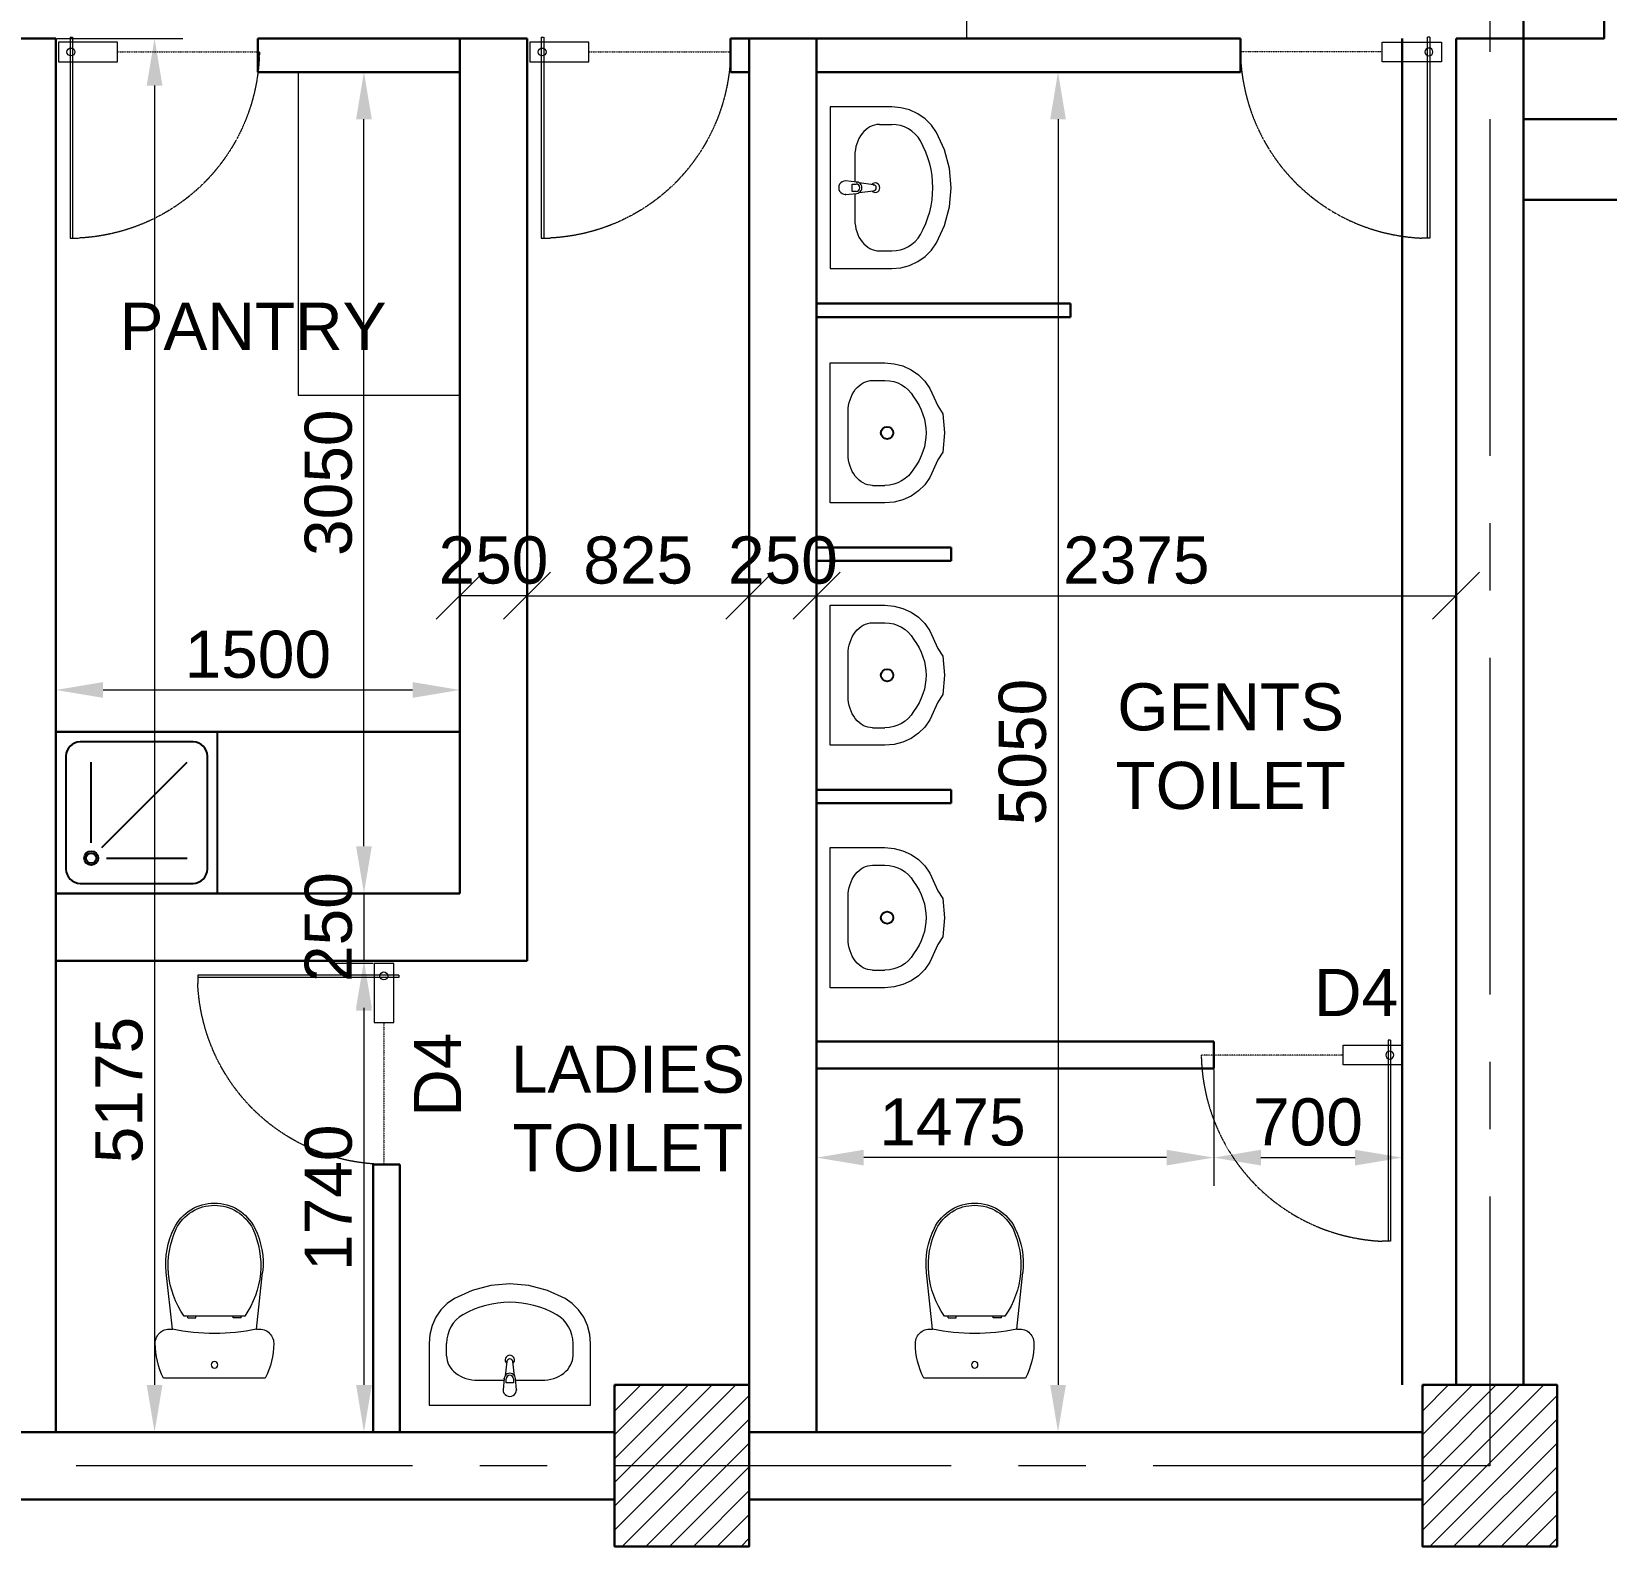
# Model space of a CAD drawing. Header units: millimetres. Extents: x 131588 to 161213, y -145881 to -124325.
# Drawn here: x 148494 to 154343, y -139201 to -133575 of the extents above; entities that cross this region are included whole.
import ezdxf

# ---------------------------------------------------------------- set-up
doc = ezdxf.new("R2010")
doc.units = ezdxf.units.MM
doc.header["$MEASUREMENT"] = 0
doc.linetypes.add('CENTER', pattern=[2, 1.25, -0.25, 0.25, -0.25])
doc.linetypes.add('DASHED2', pattern=[0.375, 0.25, -0.125])
doc.layers.get('0').update_dxf_attribs({"color": 255, "lineweight": 25})
for name, color, linetype, lineweight in [('AM_5', 3, 'Continuous', 15), ('CEN-1', 1, 'CENTER', 18), ('DIMENSION', 84, 'Continuous', 15), ('DIMLINE', 10, 'Continuous', 18), ('GLASS', 145, 'Continuous', 5), ('MAIN', 3, 'Continuous', 30), ('MAIN-4', 6, 'Continuous', 30), ('SEC', 253, 'Continuous', 15), ('TEXT-1', 7, 'Continuous', 20)]:
    doc.layers.add(name, color=color, linetype=linetype, lineweight=lineweight)
doc.layers.add('ceco.net 360', color=7, linetype='Continuous')
doc.layers.add('ceco.net 367', color=7, linetype='Continuous')
doc.styles.get("Standard").update_dxf_attribs({"font": ''})
doc.styles.get('Standard').set_extended_font_data('Arial')
doc.dimstyles.new('DIM-50', dxfattribs={"dimscale": 50, "dimtxt": 2.5, "dimasz": 2.5, "dimexe": 1.5, "dimexo": 0.05, "dimgap": 0.6, "dimtad": 1, "dimzin": 9, "dimdsep": 46, "dimtxsty": 'Standard', "dimcen": 0, "dimclrd": 32, "dimclre": 32, "dimadec": 0, "dimazin": 0, "dimtp": 0.1, "dimtm": 0.1, "dimtfac": 0.71, "dimtofl": 0, "dimtmove": 1, "dimatfit": 3, "dimfxl": 1, "dimtolj": 1, "dimtzin": 7, "dimlwd": -1, "dimlwe": -1, "dimarcsym": 1})
doc.dimstyles.new('DIM-50$0', dxfattribs={"dimscale": 50, "dimtxt": 2.5, "dimasz": 2.5, "dimexe": 1.5, "dimexo": 0.05, "dimgap": 0.6, "dimtad": 1, "dimzin": 9, "dimdsep": 46, "dimtxsty": 'Standard', "dimcen": 0, "dimclrd": 32, "dimclre": 32, "dimadec": 0, "dimazin": 0, "dimtp": 0.1, "dimtm": 0.1, "dimtfac": 0.71, "dimtofl": 0, "dimtmove": 1, "dimatfit": 3, "dimfxl": 1, "dimtolj": 1, "dimtzin": 7, "dimlwd": -1, "dimlwe": -1, "dimarcsym": 1})

# ---------------------------------------------------------------- blocks, each defined once
blk = doc.blocks.new('gd1')
at = {"layer": 'GLASS', "color": 4, "linetype": 'DASHED2', "ltscale": 0.001}
blk.add_line((345380.4, -498507.9), (345380.4, -497801.8), dxfattribs=at)
at = {"layer": 'GLASS'}
for p, q in [((345331.4, -498507.9), (345429.4, -498507.9)), ((345331.4, -498801.8), (345331.4, -498507.9)), ((345429.4, -498507.9), (345429.4, -498801.8)), ((345429.4, -498801.8), (345331.4, -498801.8))]:
    blk.add_line(p, q, dxfattribs=at)
at = {"layer": 'GLASS', "color": 4}
for p, q in [((344453.9, -498744), (344453.9, -498702.2)), ((345453.9, -498732), (344453.9, -498732)), ((345453.9, -498744), (345453.9, -498732.3)), ((345453.9, -498744), (344453.9, -498744))]:
    blk.add_line(p, q, dxfattribs=at)
at = {"layer": 'GLASS', "color": 4, "linetype": 'DASHED2'}
blk.add_ellipse((345430.5, -498780.7), major_axis=(-687, 717.8), ratio=0.969274, start_param=-0.727797, end_param=0.74268, dxfattribs=at)
at = {"layer": 'GLASS', "extrusion": (8.38188e-23, -2.79396e-23, -1)}
blk.add_ellipse((345379.9, -498739.7), major_axis=(-13.9, 13.9), ratio=1, start_param=6.283185307179586, end_param=12.56637061435917, dxfattribs=at)
blk = doc.blocks.new('*D460')
at = {"layer": 'Defpoints', "color": 0, "ltscale": 100, "transparency": 16777216}
for p in [(149625.5, -133726.1, 0), (149728.7, -133726.1), (149625.5, -136776.1)]:
    blk.add_point(p, dxfattribs=at)
at = {"layer": 'DIMLINE', "color": 32, "linetype": 'ByBlock', "ltscale": 100, "transparency": 16777216}
for p, q in [((149629, -133726.1), (149833.7, -133726.1)), ((149728.7, -136601.1), (149728.7, -133901.1)), ((149629, -136776.1), (149833.7, -136776.1))]:
    blk.add_line(p, q, dxfattribs=at)
at = {"layer": 'DIMLINE', "color": 32, "ltscale": 100, "transparency": 16777216}
for points in [[(149699.5, -133901.1), (149757.8, -133901.1), (149728.7, -133726.1)], [(149699.5, -136601.1), (149757.8, -136601.1), (149728.7, -136776.1)]]:
    blk.add_solid(points, dxfattribs=at)
at = {"layer": 'DIMLINE', "color": 0, "ltscale": 100, "transparency": 16777216, "insert": (149597.3, -135251.1), "char_height": 175, "attachment_point": 5, "rotation": 90}
blk.add_mtext('\\A1;3050', dxfattribs=at)
blk = doc.blocks.new('*D461')
at = {"layer": 'Defpoints', "color": 0, "ltscale": 100, "transparency": 16777216}
for p in [(148584.6, -136007.6), (150084.6, -136007.6), (150084.6, -136020.5)]:
    blk.add_point(p, dxfattribs=at)
at = {"layer": 'DIMLINE', "color": 32, "linetype": 'ByBlock', "ltscale": 100, "transparency": 16777216}
for p, q in [((148584.6, -136011.1), (148584.6, -136125.5)), ((148759.6, -136020.5), (149909.6, -136020.5)), ((150084.6, -136011.1), (150084.6, -136125.5))]:
    blk.add_line(p, q, dxfattribs=at)
at = {"layer": 'DIMLINE', "color": 32, "ltscale": 100, "transparency": 16777216}
for points in [[(148759.6, -135991.4), (148759.6, -136049.7), (148584.6, -136020.5)], [(149909.6, -135991.4), (149909.6, -136049.7), (150084.6, -136020.5)]]:
    blk.add_solid(points, dxfattribs=at)
at = {"layer": 'DIMLINE', "color": 0, "ltscale": 100, "transparency": 16777216, "insert": (149334.6, -135889.2), "char_height": 175, "attachment_point": 5}
blk.add_mtext('\\A1;1500', dxfattribs=at)
blk = doc.blocks.new('_Oblique')
at = {"color": 0, "linetype": 'ByBlock', "lineweight": -2}
blk.add_line((-0.5, -0.5), (0.5, 0.5), dxfattribs=at)
blk = doc.blocks.new('*D463')
at = {"layer": 'Defpoints', "color": 0, "ltscale": 100, "transparency": 16777216}
for p in [(150334.6, -135588.6), (151159.6, -135588.6), (151159.6, -135670.5)]:
    blk.add_point(p, dxfattribs=at)
at = {"layer": 'DIMLINE', "color": 32, "linetype": 'ByBlock', "ltscale": 100, "transparency": 16777216}
for p, q in [((150334.6, -135592.1), (150334.6, -135775.5)), ((151159.6, -135592.1), (151159.6, -135775.5)), ((150334.6, -135670.5), (151159.6, -135670.5))]:
    blk.add_line(p, q, dxfattribs=at)
at = {"layer": 'DIMLINE', "color": 32, "ltscale": 100, "transparency": 16777216, "xscale": 175, "yscale": 175, "zscale": 175, "rotation": 180}
blk.add_blockref('_Oblique', (150334.6, -135670.5), dxfattribs=at)
at = {"layer": 'DIMLINE', "color": 32, "ltscale": 100, "transparency": 16777216, "xscale": 175, "yscale": 175, "zscale": 175}
blk.add_blockref('_Oblique', (151159.6, -135670.5), dxfattribs=at)
at = {"layer": 'DIMLINE', "color": 0, "ltscale": 100, "transparency": 16777216, "insert": (150747.1, -135539.2), "char_height": 175, "attachment_point": 5}
blk.add_mtext('\\A1;825', dxfattribs=at)
blk = doc.blocks.new('*D464')
at = {"layer": 'Defpoints', "color": 0, "ltscale": 100, "transparency": 16777216}
for p in [(151159.6, -135588.6), (151409.6, -135655.7), (151409.6, -135670.5)]:
    blk.add_point(p, dxfattribs=at)
at = {"layer": 'DIMLINE', "color": 32, "linetype": 'ByBlock', "ltscale": 100, "transparency": 16777216}
for p, q in [((151159.6, -135592.1), (151159.6, -135775.5)), ((151159.6, -135670.5), (151409.6, -135670.5)), ((151409.6, -135659.2), (151409.6, -135775.5))]:
    blk.add_line(p, q, dxfattribs=at)
at = {"layer": 'DIMLINE', "color": 32, "ltscale": 100, "transparency": 16777216, "xscale": 175, "yscale": 175, "zscale": 175, "rotation": 180}
blk.add_blockref('_Oblique', (151159.6, -135670.5), dxfattribs=at)
at = {"layer": 'DIMLINE', "color": 32, "ltscale": 100, "transparency": 16777216, "xscale": 175, "yscale": 175, "zscale": 175}
blk.add_blockref('_Oblique', (151409.6, -135670.5), dxfattribs=at)
at = {"layer": 'DIMLINE', "color": 0, "ltscale": 100, "transparency": 16777216, "insert": (151284.6, -135539.2), "char_height": 175, "attachment_point": 5}
blk.add_mtext('\\A1;250', dxfattribs=at)
blk = doc.blocks.new('*D465')
at = {"layer": 'Defpoints', "color": 0, "ltscale": 100, "transparency": 16777216}
for p in [(151409.6, -135655.7), (153784.6, -135655.7), (153784.6, -135670.5)]:
    blk.add_point(p, dxfattribs=at)
at = {"layer": 'DIMLINE', "color": 32, "linetype": 'ByBlock', "ltscale": 100, "transparency": 16777216}
for p, q in [((151409.6, -135659.2), (151409.6, -135775.5)), ((151409.6, -135670.5), (153784.6, -135670.5)), ((153784.6, -135659.2), (153784.6, -135775.5))]:
    blk.add_line(p, q, dxfattribs=at)
at = {"layer": 'DIMLINE', "color": 32, "ltscale": 100, "transparency": 16777216, "xscale": 175, "yscale": 175, "zscale": 175, "rotation": 180}
blk.add_blockref('_Oblique', (151409.6, -135670.5), dxfattribs=at)
at = {"layer": 'DIMLINE', "color": 32, "ltscale": 100, "transparency": 16777216, "xscale": 175, "yscale": 175, "zscale": 175}
blk.add_blockref('_Oblique', (153784.6, -135670.5), dxfattribs=at)
at = {"layer": 'DIMLINE', "color": 0, "ltscale": 100, "transparency": 16777216, "insert": (152597.1, -135539.1), "char_height": 175, "attachment_point": 5}
blk.add_mtext('\\A1;2375', dxfattribs=at)
blk = doc.blocks.new('*D466')
at = {"layer": 'Defpoints', "color": 0, "ltscale": 100, "transparency": 16777216}
for p in [(150334.6, -135588.6), (150084.6, -135664.9), (150084.6, -135670.5)]:
    blk.add_point(p, dxfattribs=at)
at = {"layer": 'DIMLINE', "color": 32, "linetype": 'ByBlock', "ltscale": 100, "transparency": 16777216}
for p, q in [((150334.6, -135592.1), (150334.6, -135775.5)), ((150084.6, -135668.4), (150084.6, -135775.5)), ((150334.6, -135670.5), (150084.6, -135670.5))]:
    blk.add_line(p, q, dxfattribs=at)
at = {"layer": 'DIMLINE', "color": 32, "ltscale": 100, "transparency": 16777216, "xscale": 175, "yscale": 175, "zscale": 175, "rotation": 180}
blk.add_blockref('_Oblique', (150084.6, -135670.5), dxfattribs=at)
at = {"layer": 'DIMLINE', "color": 32, "ltscale": 100, "transparency": 16777216, "xscale": 175, "yscale": 175, "zscale": 175}
blk.add_blockref('_Oblique', (150334.6, -135670.5), dxfattribs=at)
at = {"layer": 'DIMLINE', "color": 0, "ltscale": 100, "transparency": 16777216, "insert": (150209.6, -135539.2), "char_height": 175, "attachment_point": 5}
blk.add_mtext('\\A1;250', dxfattribs=at)
blk = doc.blocks.new('*D467')
at = {"layer": 'Defpoints', "color": 0, "ltscale": 100, "transparency": 16777216}
for p in [(149625.5, -136776.1), (149728.7, -137026.1), (149766.3, -137026.1)]:
    blk.add_point(p, dxfattribs=at)
at = {"layer": 'DIMLINE', "color": 32, "linetype": 'ByBlock', "ltscale": 100, "transparency": 16777216}
for p, q in [((149728.7, -136601.1), (149728.7, -136426.1)), ((149629, -136776.1), (149833.7, -136776.1)), ((149728.7, -136776.1), (149728.7, -137026.1)), ((149762.8, -137026.1), (149623.7, -137026.1)), ((149728.7, -137201.1), (149728.7, -137376.1))]:
    blk.add_line(p, q, dxfattribs=at)
at = {"layer": 'DIMLINE', "color": 32, "ltscale": 100, "transparency": 16777216}
for points in [[(149699.5, -136601.1), (149757.8, -136601.1), (149728.7, -136776.1)], [(149699.5, -137201.1), (149757.8, -137201.1), (149728.7, -137026.1)]]:
    blk.add_solid(points, dxfattribs=at)
at = {"layer": 'DIMLINE', "color": 0, "ltscale": 100, "transparency": 16777216, "insert": (149597.3, -136901.1), "char_height": 175, "attachment_point": 5, "rotation": 90}
blk.add_mtext('\\A1;250', dxfattribs=at)
blk = doc.blocks.new('*D468')
at = {"layer": 'Defpoints', "color": 0, "ltscale": 100, "transparency": 16777216}
for p in [(149766.3, -137036.1, 0), (149728.7, -138776.1), (149766.3, -138776.1)]:
    blk.add_point(p, dxfattribs=at)
at = {"layer": 'DIMLINE', "color": 32, "linetype": 'ByBlock', "ltscale": 100, "transparency": 16777216}
for p, q in [((149762.8, -137036.1), (149623.7, -137036.1)), ((149728.7, -137211.1), (149728.7, -138601.1)), ((149762.8, -138776.1), (149623.7, -138776.1))]:
    blk.add_line(p, q, dxfattribs=at)
at = {"layer": 'DIMLINE', "color": 32, "ltscale": 100, "transparency": 16777216}
for points in [[(149699.5, -137211.1), (149757.8, -137211.1), (149728.7, -137036.1)], [(149699.5, -138601.1), (149757.8, -138601.1), (149728.7, -138776.1)]]:
    blk.add_solid(points, dxfattribs=at)
at = {"layer": 'DIMLINE', "color": 0, "ltscale": 100, "transparency": 16777216, "insert": (149597.3, -137906.1), "char_height": 175, "attachment_point": 5, "rotation": 90}
blk.add_mtext('\\A1;1740', dxfattribs=at)
blk = doc.blocks.new('*D469')
at = {"layer": 'Defpoints', "color": 0, "ltscale": 100, "transparency": 16777216}
for p in [(152286.7, -133726.1), (152306.3, -138776.1), (152452.2, -138776.1)]:
    blk.add_point(p, dxfattribs=at)
at = {"layer": 'DIMLINE', "color": 32, "linetype": 'ByBlock', "ltscale": 100, "transparency": 16777216}
for p, q in [((152290.2, -133726.1), (152411.3, -133726.1)), ((152306.3, -133901.1), (152306.3, -138601.1)), ((152448.7, -138776.1), (152201.3, -138776.1))]:
    blk.add_line(p, q, dxfattribs=at)
at = {"layer": 'DIMLINE', "color": 32, "ltscale": 100, "transparency": 16777216}
for points in [[(152277.2, -133901.1), (152335.5, -133901.1), (152306.3, -133726.1)], [(152277.2, -138601.1), (152335.5, -138601.1), (152306.3, -138776.1)]]:
    blk.add_solid(points, dxfattribs=at)
at = {"layer": 'DIMLINE', "color": 0, "ltscale": 100, "transparency": 16777216, "insert": (152175, -136251.1), "char_height": 175, "attachment_point": 5, "rotation": 90}
blk.add_mtext('\\A1;5050', dxfattribs=at)
blk = doc.blocks.new('*D486')
at = {"layer": 'Defpoints', "color": 0, "ltscale": 100, "transparency": 16777216}
for p in [(148584.6, -133601.1), (148584.6, -138776.1), (148951.1, -138776.1)]:
    blk.add_point(p, dxfattribs=at)
at = {"layer": 'DIMLINE', "color": 32, "linetype": 'ByBlock', "ltscale": 100, "transparency": 16777216}
for p, q in [((148588.1, -133601.1), (149056.1, -133601.1)), ((148951.1, -133776.1), (148951.1, -138601.1)), ((148588.1, -138776.1), (149056.1, -138776.1))]:
    blk.add_line(p, q, dxfattribs=at)
at = {"layer": 'DIMLINE', "color": 32, "ltscale": 100, "transparency": 16777216}
for points in [[(148921.9, -133776.1), (148980.3, -133776.1), (148951.1, -133601.1)], [(148921.9, -138601.1), (148980.3, -138601.1), (148951.1, -138776.1)]]:
    blk.add_solid(points, dxfattribs=at)
at = {"layer": 'DIMLINE', "color": 0, "ltscale": 100, "transparency": 16777216, "insert": (148819.7, -137506.2), "char_height": 175, "attachment_point": 5, "rotation": 90}
blk.add_mtext('\\A1;5175', dxfattribs=at)
blk = doc.blocks.new('*D507')
at = {"layer": 'Defpoints', "color": 0, "ltscale": 100, "transparency": 16777216}
for p in [(151409.6, -137426, 0), (152884.6, -137426.1), (151409.6, -137757)]:
    blk.add_point(p, dxfattribs=at)
at = {"layer": 'DIMLINE', "color": 32, "linetype": 'ByBlock', "ltscale": 100, "transparency": 16777216}
for p, q in [((151409.6, -137429.5), (151409.6, -137862)), ((152884.6, -137429.6), (152884.6, -137862)), ((152709.6, -137757), (151584.6, -137757))]:
    blk.add_line(p, q, dxfattribs=at)
at = {"layer": 'DIMLINE', "color": 32, "ltscale": 100, "transparency": 16777216}
for points in [[(151584.6, -137727.9), (151584.6, -137786.2), (151409.6, -137757)], [(152709.6, -137727.9), (152709.6, -137786.2), (152884.6, -137757)]]:
    blk.add_solid(points, dxfattribs=at)
at = {"layer": 'DIMLINE', "color": 0, "ltscale": 100, "transparency": 16777216, "insert": (151914.3, -137625.7), "char_height": 175, "attachment_point": 5}
blk.add_mtext('\\A1;1475', dxfattribs=at)
blk = doc.blocks.new('*D508')
at = {"layer": 'Defpoints', "color": 0, "ltscale": 100, "transparency": 16777216}
for p in [(152884.6, -137426.1), (153584.6, -137640.4), (153584.6, -137757)]:
    blk.add_point(p, dxfattribs=at)
at = {"layer": 'DIMLINE', "color": 32, "linetype": 'ByBlock', "ltscale": 100, "transparency": 16777216}
for p, q in [((152884.6, -137429.6), (152884.6, -137862)), ((153584.6, -137643.9), (153584.6, -137862)), ((153059.6, -137757), (153409.6, -137757))]:
    blk.add_line(p, q, dxfattribs=at)
at = {"layer": 'DIMLINE', "color": 32, "ltscale": 100, "transparency": 16777216}
for points in [[(153059.6, -137727.9), (153059.6, -137786.2), (152884.6, -137757)], [(153409.6, -137727.9), (153409.6, -137786.2), (153584.6, -137757)]]:
    blk.add_solid(points, dxfattribs=at)
at = {"layer": 'DIMLINE', "color": 0, "ltscale": 100, "transparency": 16777216, "insert": (153234.6, -137625.7), "char_height": 175, "attachment_point": 5}
blk.add_mtext('\\A1;700', dxfattribs=at)
blk = doc.blocks.new('*D585')
at = {"layer": 'AM_5', "color": 32, "linetype": 'ByBlock', "transparency": 16777216}
for p, q in [((151159.6, -132351.1), (151968.1, -132351.1)), ((151966.6, -132353.6), (151966.6, -133598.6)), ((151284.6, -133601.1), (151968.1, -133601.1))]:
    blk.add_line(p, q, dxfattribs=at)
at = {"layer": 'AM_5', "color": 32, "transparency": 16777216}
for points in [[(151966.1, -132353.6), (151967, -132353.6), (151966.6, -132351.1)], [(151966.1, -133598.6), (151967, -133598.6), (151966.6, -133601.1)]]:
    blk.add_solid(points, dxfattribs=at)
at = {"layer": 'Defpoints', "color": 0, "transparency": 16777216}
for p in [(151159.6, -132351.1), (151284.6, -133601.1), (151966.6, -133601.1)]:
    blk.add_point(p, dxfattribs=at)
at = {"layer": 'AM_5', "color": 0, "transparency": 16777216, "insert": (151964.7, -132976.1), "char_height": 2.5, "attachment_point": 5, "rotation": 90}
blk.add_mtext('\\A1;1250', dxfattribs=at)

msp = doc.modelspace()

# ---------------------------------------------------------------- hatches: boundary and pattern name
at = {"layer": 'SEC', "ltscale": 100}
h = msp.add_hatch(dxfattribs=at)
h.set_pattern_fill('ANSI31', color=8, scale=500)
h.set_pattern_definition([(45, (83442.82, -119736.33), (-44.194174, 44.194174), [])])
h.paths.add_polyline_path([(150659.578, -138601.052), (151159.578, -138601.052), (151159.578, -139201.052), (150659.578, -139201.052)])
h = msp.add_hatch(dxfattribs=at)
h.set_pattern_fill('ANSI31', color=8, scale=500)
h.set_pattern_definition([(45, (86442.82, -119736.33), (-44.194174, 44.194174), [])])
h.paths.add_polyline_path([(153659.578, -138601.052), (154159.578, -138601.052), (154159.578, -139201.052), (153659.578, -139201.052)])

# ---------------------------------------------------------------- linework, layer by layer
at = {"layer": 'ceco.net 360', "linetype": 'Continuous'}
for centre in [(151671.64, -135066.045, 0), (151671.64, -135966.045, 0), (151671.64, -135966.045, 0), (151671.64, -136866.045, 0)]:
    msp.add_circle(centre, 22.79, dxfattribs=at)
at = {"layer": 'ceco.net 367', "linetype": 'Continuous'}
for p, q in [((149184.578, -136176.052), (148584.578, -136176.052)), ((148584.578, -136176.052), (148584.578, -136776.052)), ((149094.578, -136213.552), (148674.578, -136213.552)), ((149184.578, -136776.052), (149184.578, -136176.052)), ((148622.078, -136266.052), (148622.078, -136686.052)), ((149147.078, -136686.052), (149147.078, -136266.052)), ((148715.828, -136588.552), (148715.828, -136288.552)), ((148755.602, -136605.028), (149072.078, -136288.552)), ((148772.078, -136644.802), (149072.078, -136644.802)), ((148674.578, -136738.552), (149094.578, -136738.552)), ((148584.578, -136776.052), (149184.578, -136776.052))]:
    msp.add_line(p, q, dxfattribs=at)
for centre, major_axis, start_param, end_param in [((148674.578, -136266.052), (-37.123, -37.123), 3.92699082, 5.49778714), ((149094.578, -136266.052), (-37.123, 37.123), 3.92699082, 5.49778714), ((148715.828, -136644.802), (-18.562, 18.562), 5.49778714, 11.78097245), ((148715.828, -136644.802), (-13.258, 13.258), 5.49778714, 11.78097245), ((148674.578, -136686.052), (-37.123, 37.123), 0.78539816, 2.35619449), ((149094.578, -136686.052), (-37.123, -37.123), 0.78539816, 2.35619449)]:
    msp.add_ellipse(centre, major_axis=major_axis, ratio=1, start_param=start_param, end_param=end_param, dxfattribs=at)
at = {"layer": 'CEN-1', "ltscale": 1000}
msp.add_lwpolyline([(133909.578, -125901.052), (153909.578, -125901.052), (153909.578, -138901.052), (133909.578, -138901.052)], close=True, dxfattribs=at)
at = {"layer": 'MAIN', "linetype": 'Continuous', "lineweight": 20}
for p, q in [((151688.663, -133855.452, 0), (151459.572, -133855.452, 0)), ((151459.572, -133855.452, 0), (151459.572, -134455.452, 0)), ((151722.385, -133858.347, 0), (151688.663, -133855.452, 0)), ((151755.029, -133866.939, 0), (151722.385, -133858.347, 0)), ((151785.552, -133880.954, 0), (151755.029, -133866.939, 0)), ((151812.979, -133899.943, 0), (151785.552, -133880.954, 0)), ((151642.845, -133920.67, 0), (151688.663, -133920.67, 0)), ((151836.432, -133923.3, 0), (151812.979, -133899.943, 0)), ((151855.163, -133950.278, 0), (151836.432, -133923.3, 0)), ((151885.104, -134015.47, 0), (151855.163, -133950.278, 0)), ((151551.89, -134036.626, 0), (151551.89, -134133.789, 0)), ((151903.403, -134084.491, 0), (151885.104, -134015.47, 0)), ((151909.558, -134155.452, 0), (151903.403, -134084.491, 0)), ((151558.843, -134134.452, 0), (151516.89, -134130.452, 0)), ((151516.89, -134180.452, 0), (151558.843, -134176.452, 0)), ((151541.8, -134141.852, 0), (151556.671, -134141.852, 0)), ((151541.8, -134169.052, 0), (151541.8, -134141.852, 0)), ((151556.671, -134169.052, 0), (151541.8, -134169.052, 0)), ((151551.89, -134177.115, 0), (151551.89, -134274.278, 0)), ((151621.29, -134144.352, 0), (151568.356, -134137.722, 0)), ((151568.356, -134173.182, 0), (151621.29, -134166.552, 0)), ((151903.403, -134226.414, 0), (151909.558, -134155.452, 0)), ((151885.104, -134295.434, 0), (151903.403, -134226.414, 0)), ((151855.163, -134360.626, 0), (151885.104, -134295.434, 0)), ((151642.845, -134390.235, 0), (151688.663, -134390.235, 0)), ((151785.552, -134429.951, 0), (151812.979, -134410.961, 0)), ((151812.979, -134410.961, 0), (151836.432, -134387.604, 0)), ((151836.432, -134387.604, 0), (151855.163, -134360.626, 0)), ((151459.572, -134455.452, 0), (151688.663, -134455.452, 0)), ((151688.663, -134455.452, 0), (151722.385, -134452.557, 0)), ((151722.385, -134452.557, 0), (151755.029, -134443.965, 0)), ((151755.029, -134443.965, 0), (151785.552, -134429.951, 0)), ((151459.572, -134806.045, 0), (151663.663, -134806.045, 0)), ((151459.572, -135326.045, 0), (151459.572, -134806.045, 0)), ((151663.663, -134806.045, 0), (151697.385, -134808.94, 0)), ((151697.385, -134808.94, 0), (151730.029, -134817.532, 0)), ((151730.029, -134817.532, 0), (151760.552, -134831.547, 0)), ((151617.845, -134871.263, 0), (151663.663, -134871.263, 0)), ((151760.552, -134831.547, 0), (151787.979, -134850.536, 0)), ((151787.979, -134850.536, 0), (151811.432, -134873.893, 0)), ((151811.432, -134873.893, 0), (151830.163, -134900.871, 0)), ((151830.163, -134900.871, 0), (151860.104, -134966.063, 0)), ((151526.89, -135144.871, 0), (151526.89, -134987.219, 0)), ((151860.104, -134966.063, 0), (151878.403, -134995.084, 0)), ((151878.403, -134995.084, 0), (151884.558, -135066.045, 0)), ((151884.558, -135066.045, 0), (151878.403, -135137.007, 0)), ((151860.104, -135166.027, 0), (151830.163, -135231.219, 0)), ((151878.403, -135137.007, 0), (151860.104, -135166.027, 0)), ((151830.163, -135231.219, 0), (151811.432, -135258.197, 0)), ((151617.845, -135260.828, 0), (151663.663, -135260.828, 0)), ((151787.979, -135281.554, 0), (151760.552, -135300.544, 0)), ((151811.432, -135258.197, 0), (151787.979, -135281.554, 0)), ((151663.663, -135326.045, 0), (151459.572, -135326.045, 0)), ((151697.385, -135323.15, 0), (151663.663, -135326.045, 0)), ((151730.029, -135314.558, 0), (151697.385, -135323.15, 0)), ((151760.552, -135300.544, 0), (151730.029, -135314.558, 0)), ((151459.572, -135706.045, 0), (151663.663, -135706.045, 0)), ((151459.572, -136226.045, 0), (151459.572, -135706.045, 0)), ((151459.572, -135706.045, 0), (151663.663, -135706.045, 0)), ((151459.572, -136226.045, 0), (151459.572, -135706.045, 0)), ((151663.663, -135706.045, 0), (151697.385, -135708.94, 0)), ((151663.663, -135706.045, 0), (151697.385, -135708.94, 0)), ((151697.385, -135708.94, 0), (151730.029, -135717.532, 0)), ((151697.385, -135708.94, 0), (151730.029, -135717.532, 0)), ((151730.029, -135717.532, 0), (151760.552, -135731.547, 0)), ((151730.029, -135717.532, 0), (151760.552, -135731.547, 0)), ((151760.552, -135731.547, 0), (151787.979, -135750.536, 0)), ((151760.552, -135731.547, 0), (151787.979, -135750.536, 0)), ((151787.979, -135750.536, 0), (151811.432, -135773.893, 0)), ((151787.979, -135750.536, 0), (151811.432, -135773.893, 0)), ((151617.845, -135771.263, 0), (151663.663, -135771.263, 0)), ((151617.845, -135771.263, 0), (151663.663, -135771.263, 0)), ((151811.432, -135773.893, 0), (151830.163, -135800.871, 0)), ((151811.432, -135773.893, 0), (151830.163, -135800.871, 0)), ((151830.163, -135800.871, 0), (151860.104, -135866.063, 0)), ((151830.163, -135800.871, 0), (151860.104, -135866.063, 0)), ((151860.104, -135866.063, 0), (151878.403, -135895.084, 0)), ((151860.104, -135866.063, 0), (151878.403, -135895.084, 0)), ((151526.89, -136044.871, 0), (151526.89, -135887.219, 0)), ((151526.89, -136044.871, 0), (151526.89, -135887.219, 0)), ((151878.403, -135895.084, 0), (151884.558, -135966.045, 0)), ((151878.403, -135895.084, 0), (151884.558, -135966.045, 0)), ((151884.558, -135966.045, 0), (151878.403, -136037.007, 0)), ((151884.558, -135966.045, 0), (151878.403, -136037.007, 0)), ((151878.403, -136037.007, 0), (151860.104, -136066.027, 0)), ((151878.403, -136037.007, 0), (151860.104, -136066.027, 0)), ((151860.104, -136066.027, 0), (151830.163, -136131.219, 0)), ((151860.104, -136066.027, 0), (151830.163, -136131.219, 0)), ((151617.845, -136160.828, 0), (151663.663, -136160.828, 0)), ((151617.845, -136160.828, 0), (151663.663, -136160.828, 0)), ((151811.432, -136158.197, 0), (151787.979, -136181.554, 0)), ((151811.432, -136158.197, 0), (151787.979, -136181.554, 0)), ((151830.163, -136131.219, 0), (151811.432, -136158.197, 0)), ((151830.163, -136131.219, 0), (151811.432, -136158.197, 0)), ((151663.663, -136226.045, 0), (151459.572, -136226.045, 0)), ((151663.663, -136226.045, 0), (151459.572, -136226.045, 0)), ((151697.385, -136223.15, 0), (151663.663, -136226.045, 0)), ((151697.385, -136223.15, 0), (151663.663, -136226.045, 0)), ((151730.029, -136214.558, 0), (151697.385, -136223.15, 0)), ((151730.029, -136214.558, 0), (151697.385, -136223.15, 0)), ((151760.552, -136200.544, 0), (151730.029, -136214.558, 0)), ((151760.552, -136200.544, 0), (151730.029, -136214.558, 0)), ((151787.979, -136181.554, 0), (151760.552, -136200.544, 0)), ((151787.979, -136181.554, 0), (151760.552, -136200.544, 0)), ((151459.572, -136606.045, 0), (151663.663, -136606.045, 0)), ((151459.572, -137126.045, 0), (151459.572, -136606.045, 0)), ((151663.663, -136606.045, 0), (151697.385, -136608.94, 0)), ((151697.385, -136608.94, 0), (151730.029, -136617.532, 0)), ((151730.029, -136617.532, 0), (151760.552, -136631.547, 0)), ((151760.552, -136631.547, 0), (151787.979, -136650.536, 0)), ((151617.845, -136671.263, 0), (151663.663, -136671.263, 0)), ((151787.979, -136650.536, 0), (151811.432, -136673.893, 0)), ((151811.432, -136673.893, 0), (151830.163, -136700.871, 0)), ((151830.163, -136700.871, 0), (151860.104, -136766.063, 0)), ((151526.89, -136944.871, 0), (151526.89, -136787.219, 0)), ((151860.104, -136766.063, 0), (151878.403, -136795.084, 0)), ((151878.403, -136795.084, 0), (151884.558, -136866.045, 0)), ((151884.558, -136866.045, 0), (151878.403, -136937.007, 0)), ((151860.104, -136966.027, 0), (151830.163, -137031.219, 0)), ((151878.403, -136937.007, 0), (151860.104, -136966.027, 0)), ((151830.163, -137031.219, 0), (151811.432, -137058.197, 0)), ((151617.845, -137060.828, 0), (151663.663, -137060.828, 0)), ((151760.552, -137100.544, 0), (151730.029, -137114.558, 0)), ((151787.979, -137081.554, 0), (151760.552, -137100.544, 0)), ((151811.432, -137058.197, 0), (151787.979, -137081.554, 0)), ((151663.663, -137126.045, 0), (151459.572, -137126.045, 0)), ((151697.385, -137123.15, 0), (151663.663, -137126.045, 0)), ((151730.029, -137114.558, 0), (151697.385, -137123.15, 0)), ((149017.217, -138394.657), (148994.457, -138183.029)), ((149329.768, -138394.657), (149352.528, -138183.029)), ((151840.603, -138394.657), (151817.843, -138183.029)), ((152153.154, -138394.657), (152175.914, -138183.029)), ((150130.334, -138250.52), (150065.142, -138280.461)), ((150199.354, -138232.221), (150130.334, -138250.52)), ((150270.316, -138226.066), (150199.354, -138232.221)), ((150341.277, -138232.221), (150270.316, -138226.066)), ((150410.298, -138250.52), (150341.277, -138232.221)), ((150475.49, -138280.461), (150410.298, -138250.52)), ((150014.807, -138322.645), (149995.817, -138350.072)), ((150038.164, -138299.192), (150014.807, -138322.645)), ((150065.142, -138280.461), (150038.164, -138299.192)), ((150502.468, -138299.192), (150475.49, -138280.461)), ((150525.825, -138322.645), (150502.468, -138299.192)), ((150544.814, -138350.072), (150525.825, -138322.645)), ((149286.006, -138345.308), (149060.977, -138345.308)), ((149981.803, -138380.595), (149973.211, -138413.239)), ((149995.817, -138350.072), (149981.803, -138380.595)), ((150558.829, -138380.595), (150544.814, -138350.072)), ((150567.421, -138413.239), (150558.829, -138380.595)), ((152109.392, -138345.308), (151884.363, -138345.308)), ((149973.211, -138413.239), (149970.316, -138446.961)), ((149970.316, -138446.961), (149970.316, -138676.052)), ((150035.533, -138492.78), (150035.533, -138446.961)), ((150505.099, -138492.78), (150505.099, -138446.961)), ((150570.316, -138446.961), (150567.421, -138413.239)), ((150570.316, -138676.052), (150570.316, -138446.961)), ((150259.216, -138514.334), (150252.586, -138567.268)), ((150288.046, -138567.268), (150281.416, -138514.334)), ((149362.407, -138576.052), (148984.578, -138576.052)), ((150151.49, -138583.734), (150248.653, -138583.734)), ((150249.316, -138576.781), (150245.316, -138618.734)), ((150256.716, -138593.824), (150256.716, -138578.953)), ((150283.916, -138593.824), (150256.716, -138593.824)), ((150283.916, -138578.953), (150283.916, -138593.824)), ((150295.316, -138618.734), (150291.316, -138576.781)), ((150291.979, -138583.734), (150389.142, -138583.734)), ((152185.793, -138576.052), (151807.964, -138576.052)), ((149970.316, -138676.052), (150570.316, -138676.052))]:
    msp.add_line(p, q, dxfattribs=at)
at = {"layer": 'MAIN', "ltscale": 1000}
for p, q in [((151409.572, -135491.045, 0), (151909.572, -135491.045, 0)), ((151909.572, -135491.045, 0), (151909.572, -135541.045, 0)), ((151409.572, -135541.045, 0), (151909.572, -135541.045, 0)), ((151409.572, -136391.045, 0), (151909.572, -136391.045, 0)), ((151909.572, -136391.045, 0), (151909.572, -136441.045, 0)), ((151409.572, -136441.045, 0), (151909.572, -136441.045, 0))]:
    msp.add_line(p, q, dxfattribs=at)
at = {"layer": 'MAIN', "lineweight": 20}
for p, q in [((149074.385, -138351.882), (149074.385, -138345.308)), ((149074.385, -138351.882), (149104.284, -138351.882)), ((149104.284, -138351.882), (149104.284, -138345.308)), ((149242.699, -138351.882), (149242.699, -138345.308)), ((149272.598, -138351.882), (149242.699, -138351.882)), ((149272.598, -138351.882), (149272.598, -138345.308)), ((151897.771, -138351.882), (151897.771, -138345.308)), ((151897.771, -138351.882), (151927.67, -138351.882)), ((151927.67, -138351.882), (151927.67, -138345.308)), ((152066.085, -138351.882), (152066.085, -138345.308)), ((152095.984, -138351.882), (152066.085, -138351.882)), ((152095.984, -138351.882), (152095.984, -138345.308))]:
    msp.add_line(p, q, dxfattribs=at)
at = {"layer": 'MAIN', "color": 0, "lineweight": 20, "elevation": 0}
msp.add_lwpolyline([(150084.578, -134926.052), (150084.578, -133726.052), (149484.578, -133726.052), (149484.578, -134926.052)], close=True, dxfattribs=at)
at = {"layer": 'MAIN', "ltscale": 100}
for points in [[(150659.578, -138601.052), (151159.578, -138601.052), (151159.578, -139201.052), (150659.578, -139201.052)], [(153659.578, -138601.052), (154159.578, -138601.052), (154159.578, -139201.052), (153659.578, -139201.052)]]:
    msp.add_lwpolyline(points, close=True, dxfattribs=at)
at = {"layer": 'MAIN', "color": 6}
msp.add_polyline3d([(149862.407, -137782.437, 0), (149862.407, -138776.052, 0), (149762.407, -138776.052, 0), (149762.407, -137782.437, 0), (149862.407, -137782.437, 0)], dxfattribs=at)
at = {"layer": 'MAIN', "linetype": 'Continuous', "lineweight": 20}
for centre, major_axis, ratio, start_param, end_param in [((151642.845, -134036.757, 0), (0, 116.066), 0.78364566, 0, 1.57079633), ((151688.663, -134036.6, 0), (-121.2, 0), 0.95652174, 3.63856748, 4.71238898), ((151459.572, -134155.452, 0), (-381.818, 0), 0.95652174, 2.64461781, 3.63856749), ((151516.89, -134155.452, 0), (-17.678, 17.678), 1, 5.49778714, 8.6393798), ((151556.671, -134155.452, 0), (-9.617, 9.617), 1, 2.35619449, 5.49778714), ((151556.943, -134155.452, 0), (-14.91, -14.91), 1, 3.35502852, 3.83676415), ((151556.943, -134155.452, 0), (-14.91, 14.91), 1, 2.44642116, 2.92815678), ((151556.943, -134155.452, 0), (-14.91, 14.91), 1, 2.92815678, 4.92582485), ((151627.072, -134155.452, 0), (-12.374, -12.374), 1, 6.2513512, 11.02740839), ((151619.9, -134155.452, 0), (-7.91, -7.91), 1, 0.90999591, 3.80239307), ((151642.845, -134274.148, 0), (0, -116.066), 0.78364566, -1.57079633, 0), ((151688.663, -134274.304, 0), (-121.2, 0), 0.95652174, 1.57079633, 2.64461782), ((150270.316, -138676.052), (0, -381.818), 0.95652174, 2.64461781, 3.63856749), ((150151.464, -138446.961), (0, -121.2), 0.95652174, 3.63856748, 4.71238898), ((150389.168, -138446.961), (0, -121.2), 0.95652174, 1.57079633, 2.64461782), ((150151.62, -138492.78), (-116.066, 0), 0.78364566, 0, 1.57079633), ((150270.316, -138508.552), (12.374, -12.374), 1, 6.2513512, 11.02740839), ((150270.316, -138515.724), (7.91, -7.91), 1, 0.90999591, 3.80239307), ((150389.012, -138492.78), (116.066, 0), 0.78364566, -1.57079633, 0), ((150270.316, -138578.681), (14.91, -14.91), 1, 3.35502852, 3.83676415), ((150270.316, -138578.681), (-14.91, -14.91), 1, 2.92815678, 4.92582485), ((150270.316, -138578.953), (-9.617, -9.617), 1, 2.35619449, 5.49778714), ((150270.316, -138578.681), (-14.91, -14.91), 1, 2.44642116, 2.92815678), ((150270.316, -138618.734), (-17.678, -17.678), 1, 5.49778714, 8.6393798)]:
    msp.add_ellipse(centre, major_axis=major_axis, ratio=ratio, start_param=start_param, end_param=end_param, dxfattribs=at)
at = {"layer": 'MAIN', "linetype": 'Continuous', "lineweight": 20, "extrusion": (0, 0, -1)}
for centre, major_axis, ratio, start_param, end_param in [((151617.845, -134987.349, 0), (0, 116.066), 0.78364566, -1.57079633, 0), ((151663.663, -134987.193, 0), (-121.2, 0), 0.95652174, 1.57079633, 2.64461782), ((151434.572, -135066.045, 0), (-381.818, 0), 0.73678847, 2.64461781, 3.63856749), ((151617.845, -135144.741, 0), (0, -116.066), 0.78364566, 0, 1.57079633), ((151663.663, -135144.897, 0), (-121.2, 0), 0.95652174, 3.63856748, 4.71238898), ((151617.845, -135887.349, 0), (0, 116.066), 0.78364566, -1.57079633, 0), ((151617.845, -135887.349, 0), (0, 116.066), 0.78364566, -1.57079633, 0), ((151663.663, -135887.193, 0), (-121.2, 0), 0.95652174, 1.57079633, 2.64461782), ((151663.663, -135887.193, 0), (-121.2, 0), 0.95652174, 1.57079633, 2.64461782), ((151434.572, -135966.045, 0), (-381.818, 0), 0.73678847, 2.64461781, 3.63856749), ((151434.572, -135966.045, 0), (-381.818, 0), 0.73678847, 2.64461781, 3.63856749), ((151617.845, -136044.741, 0), (0, -116.066), 0.78364566, 0, 1.57079633), ((151617.845, -136044.741, 0), (0, -116.066), 0.78364566, 0, 1.57079633), ((151663.663, -136044.897, 0), (-121.2, 0), 0.95652174, 3.63856748, 4.71238898), ((151663.663, -136044.897, 0), (-121.2, 0), 0.95652174, 3.63856748, 4.71238898), ((151617.845, -136787.349, 0), (0, 116.066), 0.78364566, -1.57079633, 0), ((151663.663, -136787.193, 0), (-121.2, 0), 0.95652174, 1.57079633, 2.64461782), ((151434.572, -136866.045, 0), (-381.818, 0), 0.73678847, 2.64461781, 3.63856749), ((151617.845, -136944.741, 0), (0, -116.066), 0.78364566, 0, 1.57079633), ((151663.663, -136944.897, 0), (-121.2, 0), 0.95652174, 3.63856748, 4.71238898), ((149173.492, -138092.328), (166.894, 0), 0.99630021, 3.60191601, 5.82285856), ((149173.488, -138092.339), (158.858, 0), 0.99630021, 3.60199022, 5.82280807), ((151996.878, -138092.328), (166.894, 0), 0.99630021, 3.60191601, 5.82285856), ((151996.874, -138092.339), (158.858, 0), 0.99630021, 3.60199022, 5.82280807), ((149329.411, -138157.742), (-327.871, 0), 0.99630021, -0.61162275, 0.42847005), ((149292.631, -138151.194), (-299.882, 0), 0.99630021, -0.10675507, 0.46034997), ((149017.572, -138157.742), (327.871, 0), 0.99630021, -0.42847005, 0.61162275), ((149054.351, -138151.194), (299.882, 0), 0.99630021, -0.46034997, 0.10675507), ((152152.797, -138157.742), (-327.871, 0), 0.99630021, -0.61162275, 0.42847005), ((152116.017, -138151.194), (-299.882, 0), 0.99630021, -0.10675507, 0.46034997), ((151840.958, -138157.742), (327.871, 0), 0.99630021, -0.42847005, 0.61162275), ((151877.737, -138151.194), (299.882, 0), 0.99630021, -0.46034997, 0.10675507), ((149006.638, -138446.546), (53.145, 0), 0.99630021, 3.14162819, 4.91278381), ((149340.347, -138446.546), (-53.145, 0), 0.99630021, 1.3704015, 3.14155712), ((151830.024, -138446.546), (53.145, 0), 0.99630021, 3.14162819, 4.91278381), ((152163.733, -138446.546), (-53.145, 0), 0.99630021, 1.3704015, 3.14155712), ((149240.813, -138446.546), (-287.32, 0), 0.99630021, -0.46946631, 0.00000828), ((149173.493, -137628.246), (-784.97, 0), 0.99630021, 4.51196766, 4.91281386), ((149173.492, -137628.256), (784.96, 0), 0.99630021, 1.37036961, 1.77122245), ((149106.172, -138446.546), (287.32, 0), 0.99630021, -0.00000828, 0.46946631), ((152064.199, -138446.546), (-287.32, 0), 0.99630021, -0.46946631, 0.00000828), ((151996.879, -137628.246), (-784.97, 0), 0.99630021, 4.51196766, 4.91281386), ((151996.878, -137628.256), (784.96, 0), 0.99630021, 1.37036961, 1.77122245), ((151929.558, -138446.546), (287.32, 0), 0.99630021, -0.00000828, 0.46946631)]:
    msp.add_ellipse(centre, major_axis=major_axis, ratio=ratio, start_param=start_param, end_param=end_param, dxfattribs=at)
for centre in [(149173.492, -138526.316), (151996.878, -138526.316)]:
    msp.add_ellipse(centre, major_axis=(12.187, 0), ratio=0.99630021, dxfattribs=at)
at = {"layer": 'MAIN', "linetype": 'Continuous', "lineweight": 20}
for p in [(151516.89, -134180.452, 0), (151558.843, -134134.452, 0), (151568.356, -134173.182, 0), (151621.29, -134144.352, 0), (150259.216, -138514.334), (150288.046, -138567.268), (150249.316, -138576.781), (150295.316, -138618.734)]:
    msp.add_point(p, dxfattribs=at)
at = {"layer": 'MAIN-4', "ltscale": 1000}
for p, q in [((154034.578, -132401.052), (154034.578, -133601.052)), ((148584.578, -133601.052, 0), (148334.578, -133601.052, 0)), ((148584.578, -138776.052), (148584.578, -133601.052)), ((149334.578, -133601.052, 0), (150334.578, -133601.052, 0)), ((149334.578, -133601.052, 0), (149334.578, -133726.052, 0)), ((150084.578, -136776.052), (150084.578, -133601.052)), ((150334.578, -137026.052), (150334.578, -133601.052)), ((151090.501, -133601.516, 0), (151159.578, -133601.052)), ((151090.501, -133601.516, 0), (151090.501, -133726.516, 0)), ((151159.578, -138776.052), (151159.578, -133601.052)), ((151159.578, -133601.052), (151409.578, -133601.052)), ((151409.578, -138776.052), (151409.578, -133601.052)), ((151409.578, -133601.052), (152983.605, -133601.052)), ((151409.578, -133601.052), (151409.578, -133726.052)), ((152983.605, -133726.052), (152983.605, -133601.052)), ((154034.578, -133601.052), (153784.578, -133601.052)), ((149334.578, -133726.052, 0), (150084.578, -133726.052, 0)), ((151090.501, -133726.516, 0), (151159.578, -133726.052)), ((151409.578, -133726.052), (152983.605, -133726.052)), ((152353.187, -134586.045, 0), (151409.572, -134586.045, 0)), ((152353.193, -134636.045, 0), (152353.193, -134586.045, 0)), ((152353.187, -134636.045, 0), (151409.572, -134636.045, 0)), ((148584.578, -136176.052), (150084.578, -136176.052)), ((150084.578, -136776.052), (148584.578, -136776.052)), ((150334.578, -137026.052), (148584.578, -137026.052)), ((151409.578, -137326.044, 0), (152884.578, -137326.053)), ((152884.578, -137426.053), (152884.578, -137326.053)), ((151409.578, -137426.044, 0), (152884.578, -137426.053))]:
    msp.add_line(p, q, dxfattribs=at)
for points in [[(154034.578, -134201.052), (154934.578, -134201.052), (154934.578, -131801.052), (154159.578, -131801.052)], [(154034.578, -133901.052), (154634.578, -133901.052), (154634.578, -132101.052), (154159.578, -132101.052)], [(154034.578, -133601.052), (154334.578, -133601.052), (154334.578, -132401.052), (154034.578, -132401.052)], [(153584.578, -138601.052), (153584.578, -133601.052)], [(153784.578, -138601.052), (153784.578, -133601.052)], [(154034.578, -138601.052), (154034.578, -133601.052)], [(145491.578, -138776.052), (150659.578, -138776.052)], [(151159.578, -138776.052), (153659.578, -138776.052)], [(145491.578, -139026.052), (150659.578, -139026.052)], [(151159.578, -139026.052), (153659.578, -139026.052)]]:
    msp.add_lwpolyline(points, dxfattribs=at)

# ---------------------------------------------------------------- block references
at = {"layer": 'DIMENSION', "color": 0, "linetype": 'Continuous', "lineweight": 0, "extrusion": (-2.30152e-07, 5.25887e-07, 1), "zscale": 0.746371390228859, "rotation": 270.0000075149937}
for p, xscale, yscale in [((520885.583, -391433.05, -0.105), -0.7463713902288646, 0.7463713902288618), ((522635.583, -391433.05, -0.105), -0.7463713902288648, 0.746371390228862)]:
    msp.add_blockref('gd1', p, dxfattribs=dict(at, xscale=xscale, yscale=yscale))
at = {"layer": 'DIMENSION', "color": 0, "linetype": 'Continuous', "lineweight": 0, "extrusion": (2.30152e-07, 5.25887e-07, 1), "rotation": 89.99999248500627}
for p, xscale, yscale, zscale in [((-218561.468, -391433.05, -0.035), 0.7463713902288649, 0.7463713902288649, 0.7463713902288649), ((-218706.88, -395158.064, -0.037), 0.7463713902288651, 0.7463713902288651, 0.7463713902288651)]:
    msp.add_blockref('gd1', p, dxfattribs=dict(at, xscale=xscale, yscale=yscale, zscale=zscale))
at = {"layer": 'DIMENSION', "color": 0, "linetype": 'Continuous', "lineweight": 0, "extrusion": (5.25887e-07, 2.30152e-07, 1), "xscale": -0.7463713902288628, "yscale": 0.7463713902288628, "zscale": 0.7463713902288621, "rotation": 180.0000075149869}
msp.add_blockref('gd1', (-107979.138, -509327.51, 0.047), dxfattribs=at)

# ---------------------------------------------------------------- texts
at = {"layer": 'TEXT-1', "char_height": 175, "width": 259.85607, "attachment_point": 3}
for s, insert in [('PANTRY', (149812.553, -134582.551, 0)), ('\\pxqc;GENTS TOILET', (153077.404, -135995.712)), ('\\pxqc;D4', (153543.441, -137056.259)), ('\\pxqc;LADIES \\PTOILET', (150838.753, -137341.018))]:
    msp.add_mtext(s, dxfattribs=dict(at, insert=insert))
at = {"layer": 'TEXT-1', "insert": (149914.613, -137689.824), "char_height": 175, "width": 481.13063, "attachment_point": 1, "rotation": 90}
msp.add_mtext('\\pxqc;D4', dxfattribs=at)

# ---------------------------------------------------------------- dimensions: what is measured, and where the dimension line sits
at = {"layer": 'AM_5'}
dim = msp.add_linear_dim(base=(151966.566, -133601.052), p1=(151159.578, -132351.052), p2=(151284.578, -133601.052), angle=90, dimstyle='DIM-50$0', override={"dimscale": 1, "dimpost": ''}, dxfattribs=at)
dim.commit()
dim.dimension.update_dxf_attribs({"geometry": '*D585', "text_midpoint": (151964.689, -132976.052)})
at = {"layer": 'DIMLINE', "ltscale": 100}
for base, p1, p2, override, picture, middle in [((148951.087, -138776.052), (148584.578, -133601.052), (148584.578, -138776.052), {"dimscale": 70, "dimtofl": 1}, '*D486', (148951.087, -137506.211)), ((152306.326, -138776.052), (152286.671, -133726.052), (152452.227, -138776.052), {"dimscale": 70, "dimtmove": 0}, '*D469', (152306.326, -136251.052)), ((149728.678, -137026.052), (149625.474, -136776.052), (149766.306, -137026.052), {"dimscale": 70, "dimtofl": 1, "dimtmove": 0}, '*D467', (149728.678, -136901.052))]:
    dim = msp.add_linear_dim(base=base, p1=p1, p2=p2, angle=90, dimstyle='DIM-50', override=override, dxfattribs=at)
    dim.commit()
    dim.dimension.update_dxf_attribs({"geometry": picture, "text_midpoint": middle, "dimtype": 160})
for base, p1, p2, picture, middle in [((149728.678, -133726.052), (149625.474, -136776.052), (149625.474, -133726.052, 0), '*D460', (149597.268, -135251.052)), ((149728.678, -138776.052), (149766.306, -137036.052, 0), (149766.306, -138776.052), '*D468', (149597.327, -137906.052))]:
    dim = msp.add_linear_dim(base=base, p1=p1, p2=p2, angle=90, dimstyle='DIM-50', override={"dimscale": 70, "dimtofl": 1}, dxfattribs=at)
    dim.commit()
    dim.dimension.update_dxf_attribs({"geometry": picture, "text_midpoint": middle})
for base, p1, p2, override, picture, middle in [((150084.578, -135670.522), (150334.578, -135588.552), (150084.578, -135664.899), {"dimscale": 70, "dimblk1": 'Oblique', "dimblk2": 'Oblique', "dimsah": 1, "dimtofl": 1, "dimtmove": 0}, '*D466', (150209.578, -135670.522)), ((151409.578, -135670.522), (151159.578, -135588.552), (151409.578, -135655.737), {"dimscale": 70, "dimblk1": 'Oblique', "dimblk2": 'Oblique', "dimsah": 1, "dimtofl": 1, "dimtmove": 0}, '*D464', (151284.578, -135670.522)), ((151409.578, -137757.032), (152884.578, -137426.053), (151409.578, -137426.044, 0), {"dimscale": 70, "dimtmove": 0}, '*D507', (151914.264, -137757.032))]:
    dim = msp.add_linear_dim(base=base, p1=p1, p2=p2, dimstyle='DIM-50', override=override, dxfattribs=at)
    dim.commit()
    dim.dimension.update_dxf_attribs({"geometry": picture, "text_midpoint": middle, "dimtype": 160})
for base, p1, p2, override, picture, middle in [((151159.578, -135670.522), (150334.578, -135588.552), (151159.578, -135588.552), {"dimscale": 70, "dimblk1": 'Oblique', "dimblk2": 'Oblique', "dimsah": 1, "dimtofl": 1}, '*D463', (150747.078, -135539.172)), ((153784.578, -135670.522), (151409.578, -135655.737), (153784.578, -135655.737), {"dimscale": 70, "dimblk1": 'Oblique', "dimblk2": 'Oblique', "dimsah": 1, "dimtofl": 1}, '*D465', (152597.078, -135539.112)), ((150084.578, -136020.537), (148584.578, -136007.633), (150084.578, -136007.633), {"dimscale": 70, "dimtofl": 1}, '*D461', (149334.578, -135889.187)), ((153584.578, -137757.032), (152884.578, -137426.053), (153584.578, -137640.366), {"dimscale": 70, "dimtmove": 0}, '*D508', (153234.578, -137625.682))]:
    dim = msp.add_linear_dim(base=base, p1=p1, p2=p2, dimstyle='DIM-50', override=override, dxfattribs=at)
    dim.commit()
    dim.dimension.update_dxf_attribs({"geometry": picture, "text_midpoint": middle})

doc.saveas('drawing.dxf')
